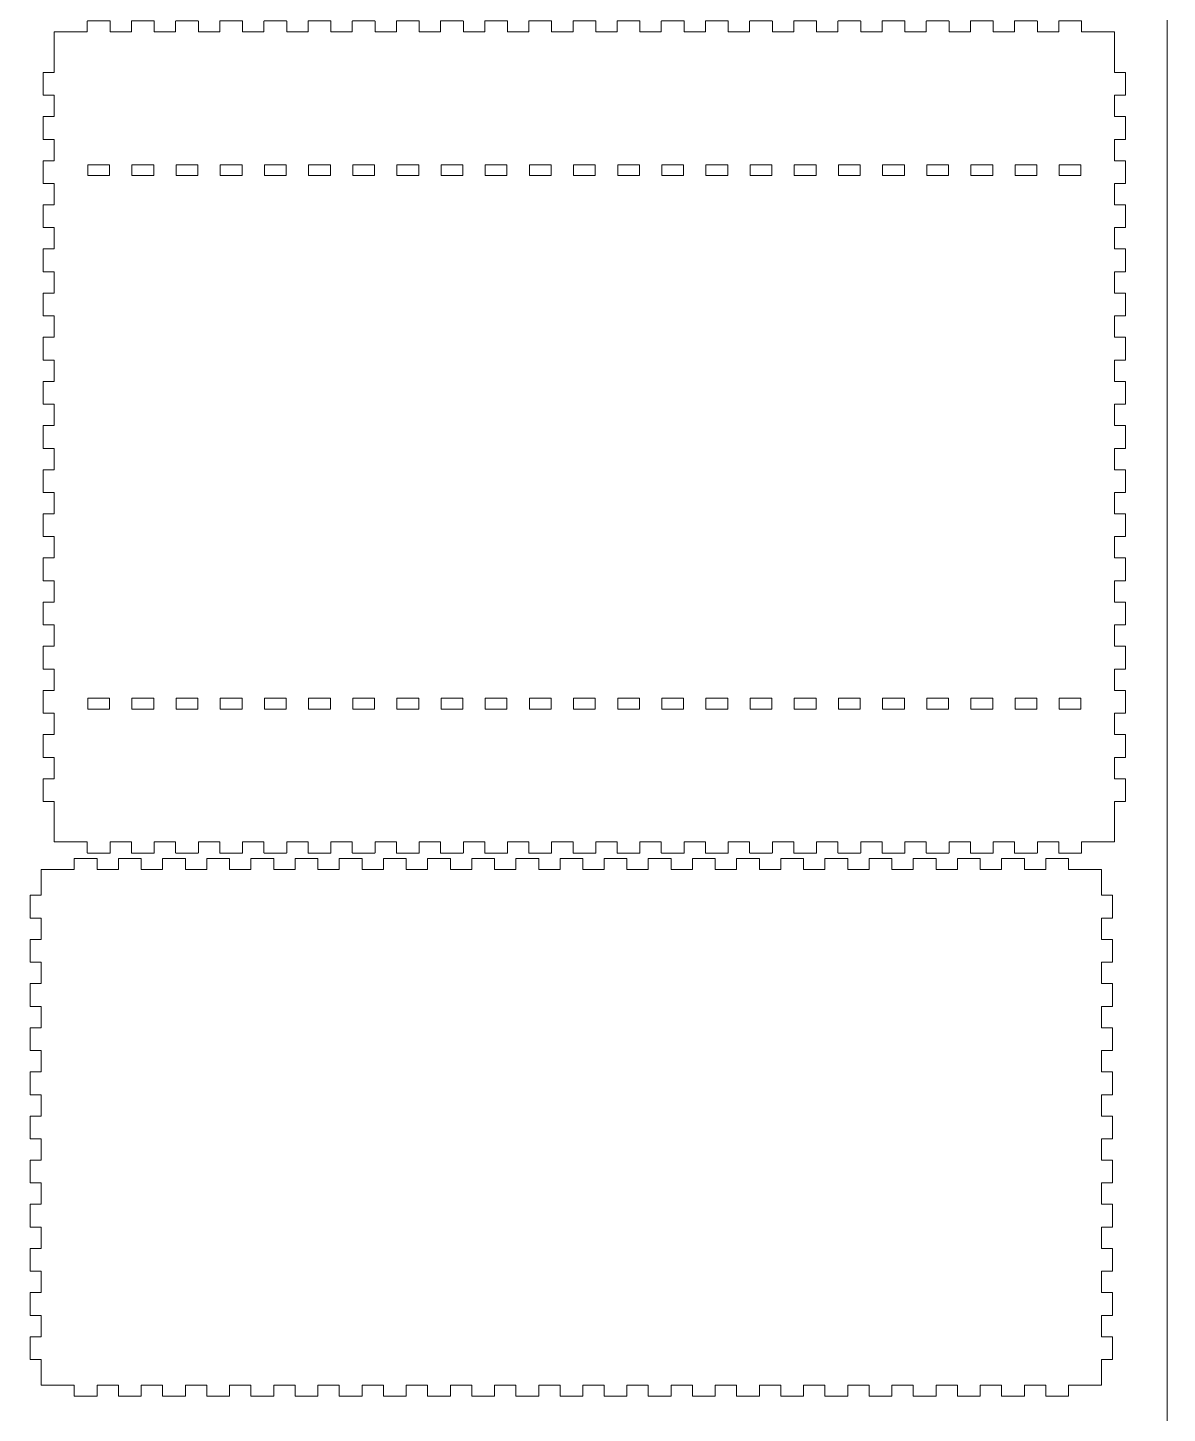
# Model space of a CAD drawing. Header units: millimetres. Extents: x -311 to 454, y -467 to 466.
# Drawn here: x 144.4 to 454.1, y -231.7 to 145 of the extents above; entities that cross this region are included whole.
import ezdxf

# ---------------------------------------------------------------- set-up
doc = ezdxf.new("R2010")
doc.units = ezdxf.units.MM
doc.header["$MEASUREMENT"] = 0
doc.layers.add('Layer 1', color=7, linetype='Continuous')

# ---------------------------------------------------------------- blocks, each defined once
blk = doc.blocks.new('block 2')
at = {"layer": 'Layer 1', "lineweight": 0}
blk.add_lwpolyline([(148.13, -224.09), (157.03, -224.09), (157.03, -226.99), (157.03, -227), (157.06, -227.06), (157.12, -227.09), (157.13, -227.09), (163.13, -227.09), (163.15, -227.09), (163.2, -227.06), (163.23, -227), (163.23, -226.99), (163.23, -224.09), (169.03, -224.09), (169.03, -226.99), (169.03, -227), (169.06, -227.06), (169.12, -227.09), (169.13, -227.09), (175.13, -227.09), (175.15, -227.09), (175.2, -227.06), (175.23, -227), (175.23, -226.99), (175.23, -224.09), (181.03, -224.09), (181.03, -226.99), (181.03, -227), (181.06, -227.06), (181.12, -227.09), (181.13, -227.09), (187.13, -227.09), (187.15, -227.09), (187.2, -227.06), (187.23, -227), (187.23, -226.99), (187.23, -224.09), (193.03, -224.09), (193.03, -226.99), (193.03, -227), (193.06, -227.06), (193.12, -227.09), (193.13, -227.09), (199.13, -227.09), (199.15, -227.09), (199.2, -227.06), (199.23, -227), (199.23, -226.99), (199.23, -224.09), (205.03, -224.09), (205.03, -226.99), (205.03, -227), (205.06, -227.06), (205.12, -227.09), (205.13, -227.09), (211.13, -227.09), (211.15, -227.09), (211.2, -227.06), (211.23, -227), (211.23, -226.99), (211.23, -224.09), (217.03, -224.09), (217.03, -226.99), (217.03, -227), (217.06, -227.06), (217.12, -227.09), (217.13, -227.09), (223.13, -227.09), (223.15, -227.09), (223.2, -227.06), (223.23, -227), (223.23, -226.99), (223.23, -224.09), (229.03, -224.09), (229.03, -226.99), (229.03, -227), (229.06, -227.06), (229.12, -227.09), (229.13, -227.09), (235.13, -227.09), (235.15, -227.09), (235.2, -227.06), (235.23, -227), (235.23, -226.99), (235.23, -224.09), (241.03, -224.09), (241.03, -226.99), (241.03, -227), (241.06, -227.06), (241.11, -227.09), (241.13, -227.09), (247.13, -227.09), (247.15, -227.09), (247.2, -227.06), (247.23, -227), (247.23, -226.99), (247.23, -224.09), (253.03, -224.09), (253.03, -226.99), (253.03, -227), (253.06, -227.06), (253.11, -227.09), (253.13, -227.09), (259.13, -227.09), (259.15, -227.09), (259.2, -227.06), (259.23, -227), (259.23, -226.99), (259.23, -224.09), (265.03, -224.09), (265.03, -226.99), (265.03, -227), (265.06, -227.06), (265.11, -227.09), (265.13, -227.09), (271.13, -227.09), (271.15, -227.09), (271.2, -227.06), (271.23, -227), (271.23, -226.99), (271.23, -224.09), (277.03, -224.09), (277.03, -226.99), (277.03, -227), (277.06, -227.06), (277.11, -227.09), (277.13, -227.09), (283.13, -227.09), (283.15, -227.09), (283.2, -227.06), (283.23, -227), (283.23, -226.99), (283.23, -224.09), (289.03, -224.09), (289.03, -226.99), (289.03, -227), (289.06, -227.06), (289.11, -227.09), (289.13, -227.09), (295.13, -227.09), (295.15, -227.09), (295.2, -227.06), (295.23, -227), (295.23, -226.99), (295.23, -224.09), (301.03, -224.09), (301.03, -226.99), (301.03, -227), (301.06, -227.06), (301.11, -227.09), (301.13, -227.09), (307.13, -227.09), (307.15, -227.09), (307.2, -227.06), (307.23, -227), (307.23, -226.99), (307.23, -224.09), (313.03, -224.09), (313.03, -226.99), (313.03, -227), (313.06, -227.06), (313.11, -227.09), (313.13, -227.09), (319.13, -227.09), (319.15, -227.09), (319.2, -227.06), (319.23, -227), (319.23, -226.99), (319.23, -224.09), (325.03, -224.09), (325.03, -226.99), (325.03, -227), (325.06, -227.06), (325.11, -227.09), (325.13, -227.09), (331.13, -227.09), (331.15, -227.09), (331.2, -227.06), (331.23, -227), (331.23, -226.99), (331.23, -224.09), (337.03, -224.09), (337.03, -226.99), (337.03, -227), (337.06, -227.06), (337.11, -227.09), (337.13, -227.09), (343.13, -227.09), (343.15, -227.09), (343.2, -227.06), (343.23, -227), (343.23, -226.99), (343.23, -224.09), (349.03, -224.09), (349.03, -226.99), (349.03, -227), (349.06, -227.06), (349.11, -227.09), (349.13, -227.09), (355.13, -227.09), (355.15, -227.09), (355.2, -227.06), (355.23, -227), (355.23, -226.99), (355.23, -224.09), (361.03, -224.09), (361.03, -226.99), (361.03, -227), (361.06, -227.06), (361.11, -227.09), (361.13, -227.09), (367.13, -227.09), (367.15, -227.09), (367.2, -227.06), (367.23, -227), (367.23, -226.99), (367.23, -224.09), (373.03, -224.09), (373.03, -226.99), (373.03, -227), (373.06, -227.06), (373.11, -227.09), (373.13, -227.09), (379.13, -227.09), (379.15, -227.09), (379.2, -227.06), (379.23, -227), (379.23, -226.99), (379.23, -224.09), (385.03, -224.09), (385.03, -226.99), (385.03, -227), (385.06, -227.06), (385.11, -227.09), (385.13, -227.09), (391.13, -227.09), (391.15, -227.09), (391.2, -227.06), (391.23, -227), (391.23, -226.99), (391.23, -224.09), (397.03, -224.09), (397.03, -226.99), (397.03, -227), (397.06, -227.06), (397.11, -227.09), (397.13, -227.09), (403.13, -227.09), (403.15, -227.09), (403.2, -227.06), (403.23, -227), (403.23, -226.99), (403.23, -224.09), (409.03, -224.09), (409.03, -226.99), (409.03, -227), (409.06, -227.06), (409.11, -227.09), (409.13, -227.09), (415.13, -227.09), (415.15, -227.09), (415.2, -227.06), (415.23, -227), (415.23, -226.99), (415.23, -224.09), (421.03, -224.09), (421.03, -226.99), (421.03, -227), (421.06, -227.06), (421.11, -227.09), (421.13, -227.09), (427.13, -227.09), (427.15, -227.09), (427.2, -227.06), (427.23, -227), (427.23, -226.99), (427.23, -224.09), (436.13, -224.09), (436.15, -224.09), (436.2, -224.06), (436.23, -224), (436.23, -223.99), (436.23, -217.09), (439.13, -217.09), (439.15, -217.09), (439.2, -217.06), (439.23, -217.01), (439.23, -216.99), (439.23, -210.99), (439.23, -210.97), (439.2, -210.92), (439.15, -210.89), (439.13, -210.89), (436.23, -210.89), (436.23, -205.09), (439.13, -205.09), (439.15, -205.09), (439.2, -205.06), (439.23, -205.01), (439.23, -204.99), (439.23, -198.99), (439.23, -198.97), (439.2, -198.92), (439.15, -198.89), (439.13, -198.89), (436.23, -198.89), (436.23, -193.09), (439.13, -193.09), (439.15, -193.09), (439.2, -193.06), (439.23, -193.01), (439.23, -192.99), (439.23, -186.99), (439.23, -186.97), (439.2, -186.92), (439.15, -186.89), (439.13, -186.89), (436.23, -186.89), (436.23, -181.09), (439.13, -181.09), (439.15, -181.09), (439.2, -181.06), (439.23, -181.01), (439.23, -180.99), (439.23, -174.99), (439.23, -174.97), (439.2, -174.92), (439.15, -174.89), (439.13, -174.89), (436.23, -174.89), (436.23, -169.09), (439.13, -169.09), (439.15, -169.09), (439.2, -169.06), (439.23, -169.01), (439.23, -168.99), (439.23, -162.99), (439.23, -162.97), (439.2, -162.92), (439.15, -162.89), (439.13, -162.89), (436.23, -162.89), (436.23, -157.09), (439.13, -157.09), (439.15, -157.09), (439.2, -157.06), (439.23, -157.01), (439.23, -156.99), (439.23, -150.99), (439.23, -150.97), (439.2, -150.92), (439.15, -150.89), (439.13, -150.89), (436.23, -150.89), (436.23, -145.09), (439.13, -145.09), (439.15, -145.09), (439.2, -145.06), (439.23, -145.01), (439.23, -144.99), (439.23, -138.99), (439.23, -138.97), (439.2, -138.92), (439.15, -138.89), (439.13, -138.89), (436.23, -138.89), (436.23, -133.09), (439.13, -133.09), (439.15, -133.09), (439.2, -133.06), (439.23, -133), (439.23, -132.99), (439.23, -126.99), (439.23, -126.97), (439.2, -126.92), (439.15, -126.89), (439.13, -126.89), (436.23, -126.89), (436.23, -121.09), (439.13, -121.09), (439.15, -121.09), (439.2, -121.06), (439.23, -121), (439.23, -120.99), (439.23, -114.99), (439.23, -114.97), (439.2, -114.92), (439.15, -114.89), (439.13, -114.89), (436.23, -114.89), (436.23, -109.09), (439.13, -109.09), (439.15, -109.09), (439.2, -109.06), (439.23, -109.01), (439.23, -108.99), (439.23, -102.99), (439.23, -102.97), (439.2, -102.92), (439.15, -102.89), (439.13, -102.89), (436.23, -102.89), (436.23, -97.09), (439.13, -97.09), (439.15, -97.09), (439.2, -97.06), (439.23, -97), (439.23, -96.99), (439.23, -90.99), (439.23, -90.97), (439.2, -90.92), (439.15, -90.89), (439.13, -90.89), (436.23, -90.89), (436.23, -83.99), (436.23, -83.97), (436.2, -83.92), (436.15, -83.89), (436.13, -83.89), (427.23, -83.89), (427.23, -80.99), (427.23, -80.97), (427.2, -80.92), (427.15, -80.89), (427.13, -80.89), (421.13, -80.89), (421.11, -80.89), (421.06, -80.92), (421.03, -80.97), (421.03, -80.99), (421.03, -83.89), (415.23, -83.89), (415.23, -80.99), (415.23, -80.97), (415.2, -80.92), (415.15, -80.89), (415.13, -80.89), (409.13, -80.89), (409.11, -80.89), (409.06, -80.92), (409.03, -80.97), (409.03, -80.99), (409.03, -83.89), (403.23, -83.89), (403.23, -80.99), (403.23, -80.97), (403.2, -80.92), (403.15, -80.89), (403.13, -80.89), (397.13, -80.89), (397.11, -80.89), (397.06, -80.92), (397.03, -80.97), (397.03, -80.99), (397.03, -83.89), (391.23, -83.89), (391.23, -80.99), (391.23, -80.97), (391.2, -80.92), (391.15, -80.89), (391.13, -80.89), (385.13, -80.89), (385.11, -80.89), (385.06, -80.92), (385.03, -80.97), (385.03, -80.99), (385.03, -83.89), (379.23, -83.89), (379.23, -80.99), (379.23, -80.97), (379.2, -80.92), (379.15, -80.89), (379.13, -80.89), (373.13, -80.89), (373.11, -80.89), (373.06, -80.92), (373.03, -80.97), (373.03, -80.99), (373.03, -83.89), (367.23, -83.89), (367.23, -80.99), (367.23, -80.97), (367.2, -80.92), (367.15, -80.89), (367.13, -80.89), (361.13, -80.89), (361.11, -80.89), (361.06, -80.92), (361.03, -80.97), (361.03, -80.99), (361.03, -83.89), (355.23, -83.89), (355.23, -80.99), (355.23, -80.97), (355.2, -80.92), (355.15, -80.89), (355.13, -80.89), (349.13, -80.89), (349.11, -80.89), (349.06, -80.92), (349.03, -80.97), (349.03, -80.99), (349.03, -83.89), (343.23, -83.89), (343.23, -80.99), (343.23, -80.97), (343.2, -80.92), (343.15, -80.89), (343.13, -80.89), (337.13, -80.89), (337.11, -80.89), (337.06, -80.92), (337.03, -80.97), (337.03, -80.99), (337.03, -83.89), (331.23, -83.89), (331.23, -80.99), (331.23, -80.97), (331.2, -80.92), (331.15, -80.89), (331.13, -80.89), (325.13, -80.89), (325.11, -80.89), (325.06, -80.92), (325.03, -80.97), (325.03, -80.99), (325.03, -83.89), (319.23, -83.89), (319.23, -80.99), (319.23, -80.97), (319.2, -80.92), (319.15, -80.89), (319.13, -80.89), (313.13, -80.89), (313.11, -80.89), (313.06, -80.92), (313.03, -80.97), (313.03, -80.99), (313.03, -83.89), (307.23, -83.89), (307.23, -80.99), (307.23, -80.97), (307.2, -80.92), (307.15, -80.89), (307.13, -80.89), (301.13, -80.89), (301.11, -80.89), (301.06, -80.92), (301.03, -80.97), (301.03, -80.99), (301.03, -83.89), (295.23, -83.89), (295.23, -80.99), (295.23, -80.97), (295.2, -80.92), (295.15, -80.89), (295.13, -80.89), (289.13, -80.89), (289.11, -80.89), (289.06, -80.92), (289.03, -80.97), (289.03, -80.99), (289.03, -83.89), (283.23, -83.89), (283.23, -80.99), (283.23, -80.97), (283.2, -80.92), (283.15, -80.89), (283.13, -80.89), (277.13, -80.89), (277.11, -80.89), (277.06, -80.92), (277.03, -80.97), (277.03, -80.99), (277.03, -83.89), (271.23, -83.89), (271.23, -80.99), (271.23, -80.97), (271.2, -80.92), (271.15, -80.89), (271.13, -80.89), (265.13, -80.89), (265.11, -80.89), (265.06, -80.92), (265.03, -80.97), (265.03, -80.99), (265.03, -83.89), (259.23, -83.89), (259.23, -80.99), (259.23, -80.97), (259.2, -80.92), (259.15, -80.89), (259.13, -80.89), (253.13, -80.89), (253.11, -80.89), (253.06, -80.92), (253.03, -80.97), (253.03, -80.99), (253.03, -83.89), (247.23, -83.89), (247.23, -80.99), (247.23, -80.97), (247.2, -80.92), (247.15, -80.89), (247.13, -80.89), (241.13, -80.89), (241.11, -80.89), (241.06, -80.92), (241.03, -80.97), (241.03, -80.99), (241.03, -83.89), (235.23, -83.89), (235.23, -80.99), (235.23, -80.97), (235.2, -80.92), (235.15, -80.89), (235.13, -80.89), (229.13, -80.89), (229.12, -80.89), (229.06, -80.92), (229.03, -80.97), (229.03, -80.99), (229.03, -83.89), (223.23, -83.89), (223.23, -80.99), (223.23, -80.97), (223.2, -80.92), (223.15, -80.89), (223.13, -80.89), (217.13, -80.89), (217.12, -80.89), (217.06, -80.92), (217.03, -80.97), (217.03, -80.99), (217.03, -83.89), (211.23, -83.89), (211.23, -80.99), (211.23, -80.97), (211.2, -80.92), (211.15, -80.89), (211.13, -80.89), (205.13, -80.89), (205.12, -80.89), (205.06, -80.92), (205.03, -80.97), (205.03, -80.99), (205.03, -83.89), (199.23, -83.89), (199.23, -80.99), (199.23, -80.97), (199.2, -80.92), (199.15, -80.89), (199.13, -80.89), (193.13, -80.89), (193.12, -80.89), (193.06, -80.92), (193.03, -80.97), (193.03, -80.99), (193.03, -83.89), (187.23, -83.89), (187.23, -80.99), (187.23, -80.97), (187.2, -80.92), (187.15, -80.89), (187.13, -80.89), (181.13, -80.89), (181.12, -80.89), (181.06, -80.92), (181.03, -80.97), (181.03, -80.99), (181.03, -83.89), (175.23, -83.89), (175.23, -80.99), (175.23, -80.97), (175.2, -80.92), (175.15, -80.89), (175.13, -80.89), (169.13, -80.89), (169.12, -80.89), (169.06, -80.92), (169.03, -80.97), (169.03, -80.99), (169.03, -83.89), (163.23, -83.89), (163.23, -80.99), (163.23, -80.97), (163.2, -80.92), (163.15, -80.89), (163.13, -80.89), (157.13, -80.89), (157.12, -80.89), (157.06, -80.92), (157.03, -80.97), (157.03, -80.99), (157.03, -83.89), (148.13, -83.89), (148.12, -83.89), (148.06, -83.92), (148.03, -83.97), (148.03, -83.99), (148.03, -90.89), (145.13, -90.89), (145.11, -90.89), (145.06, -90.92), (145.03, -90.97), (145.03, -90.99), (145.03, -96.99), (145.03, -97), (145.06, -97.06), (145.11, -97.09), (145.13, -97.09), (148.03, -97.09), (148.03, -102.89), (145.13, -102.89), (145.11, -102.89), (145.06, -102.92), (145.03, -102.97), (145.03, -102.99), (145.03, -108.99), (145.03, -109.01), (145.06, -109.06), (145.11, -109.09), (145.13, -109.09), (148.03, -109.09), (148.03, -114.89), (145.13, -114.89), (145.11, -114.89), (145.06, -114.92), (145.03, -114.97), (145.03, -114.99), (145.03, -120.99), (145.03, -121), (145.06, -121.06), (145.11, -121.09), (145.13, -121.09), (148.03, -121.09), (148.03, -126.89), (145.13, -126.89), (145.11, -126.89), (145.06, -126.92), (145.03, -126.97), (145.03, -126.99), (145.03, -132.99), (145.03, -133), (145.06, -133.06), (145.11, -133.09), (145.13, -133.09), (148.03, -133.09), (148.03, -138.89), (145.13, -138.89), (145.11, -138.89), (145.06, -138.92), (145.03, -138.97), (145.03, -138.99), (145.03, -144.99), (145.03, -145.01), (145.06, -145.06), (145.11, -145.09), (145.13, -145.09), (148.03, -145.09), (148.03, -150.89), (145.13, -150.89), (145.11, -150.89), (145.06, -150.92), (145.03, -150.97), (145.03, -150.99), (145.03, -156.99), (145.03, -157.01), (145.06, -157.06), (145.11, -157.09), (145.13, -157.09), (148.03, -157.09), (148.03, -162.89), (145.13, -162.89), (145.11, -162.89), (145.06, -162.92), (145.03, -162.97), (145.03, -162.99), (145.03, -168.99), (145.03, -169.01), (145.06, -169.06), (145.11, -169.09), (145.13, -169.09), (148.03, -169.09), (148.03, -174.89), (145.13, -174.89), (145.11, -174.89), (145.06, -174.92), (145.03, -174.97), (145.03, -174.99), (145.03, -180.99), (145.03, -181.01), (145.06, -181.06), (145.11, -181.09), (145.13, -181.09), (148.03, -181.09), (148.03, -186.89), (145.13, -186.89), (145.11, -186.89), (145.06, -186.92), (145.03, -186.97), (145.03, -186.99), (145.03, -192.99), (145.03, -193.01), (145.06, -193.06), (145.11, -193.09), (145.13, -193.09), (148.03, -193.09), (148.03, -198.89), (145.13, -198.89), (145.11, -198.89), (145.06, -198.92), (145.03, -198.97), (145.03, -198.99), (145.03, -204.99), (145.03, -205.01), (145.06, -205.06), (145.11, -205.09), (145.13, -205.09), (148.03, -205.09), (148.03, -210.89), (145.13, -210.89), (145.11, -210.89), (145.06, -210.92), (145.03, -210.97), (145.03, -210.99), (145.03, -216.99), (145.03, -217.01), (145.06, -217.06), (145.11, -217.09), (145.13, -217.09), (148.03, -217.09), (148.03, -223.99), (148.03, -224), (148.06, -224.06), (148.12, -224.09), (148.13, -224.09)], dxfattribs=at)
blk = doc.blocks.new('block 3')
at = {"layer": 'Layer 1', "lineweight": 0}
blk.add_lwpolyline([(163.66, -40.25), (160.7, -40.25), (160.7, -37.33), (166.62, -37.33), (166.62, -40.25), (163.66, -40.25)], dxfattribs=at)
blk = doc.blocks.new('block 4')
at = {"layer": 'Layer 1', "lineweight": 0}
blk.add_lwpolyline([(175.66, -40.25), (172.7, -40.25), (172.7, -37.33), (178.62, -37.33), (178.62, -40.25), (175.66, -40.25)], dxfattribs=at)
blk = doc.blocks.new('block 5')
at = {"layer": 'Layer 1', "lineweight": 0}
blk.add_lwpolyline([(187.66, -40.25), (184.7, -40.25), (184.7, -37.33), (190.62, -37.33), (190.62, -40.25), (187.66, -40.25)], dxfattribs=at)
blk = doc.blocks.new('block 6')
at = {"layer": 'Layer 1', "lineweight": 0}
blk.add_lwpolyline([(199.66, -40.25), (196.7, -40.25), (196.7, -37.33), (202.62, -37.33), (202.62, -40.25), (199.66, -40.25)], dxfattribs=at)
blk = doc.blocks.new('block 7')
at = {"layer": 'Layer 1', "lineweight": 0}
blk.add_lwpolyline([(211.66, -40.25), (208.7, -40.25), (208.7, -37.33), (214.62, -37.33), (214.62, -40.25), (211.66, -40.25)], dxfattribs=at)
blk = doc.blocks.new('block 8')
at = {"layer": 'Layer 1', "lineweight": 0}
blk.add_lwpolyline([(223.66, -40.25), (220.7, -40.25), (220.7, -37.33), (226.62, -37.33), (226.62, -40.25), (223.66, -40.25)], dxfattribs=at)
blk = doc.blocks.new('block 9')
at = {"layer": 'Layer 1', "lineweight": 0}
blk.add_lwpolyline([(235.66, -40.25), (232.7, -40.25), (232.7, -37.33), (238.62, -37.33), (238.62, -40.25), (235.66, -40.25)], dxfattribs=at)
blk = doc.blocks.new('block 10')
at = {"layer": 'Layer 1', "lineweight": 0}
blk.add_lwpolyline([(247.66, -40.25), (244.7, -40.25), (244.7, -37.33), (250.62, -37.33), (250.62, -40.25), (247.66, -40.25)], dxfattribs=at)
blk = doc.blocks.new('block 11')
at = {"layer": 'Layer 1', "lineweight": 0}
blk.add_lwpolyline([(259.66, -40.25), (256.7, -40.25), (256.7, -37.33), (262.62, -37.33), (262.62, -40.25), (259.66, -40.25)], dxfattribs=at)
blk = doc.blocks.new('block 12')
at = {"layer": 'Layer 1', "lineweight": 0}
blk.add_lwpolyline([(271.66, -40.25), (268.7, -40.25), (268.7, -37.33), (274.62, -37.33), (274.62, -40.25), (271.66, -40.25)], dxfattribs=at)
blk = doc.blocks.new('block 13')
at = {"layer": 'Layer 1', "lineweight": 0}
blk.add_lwpolyline([(283.66, -40.25), (280.7, -40.25), (280.7, -37.33), (286.62, -37.33), (286.62, -40.25), (283.66, -40.25)], dxfattribs=at)
blk = doc.blocks.new('block 14')
at = {"layer": 'Layer 1', "lineweight": 0}
blk.add_lwpolyline([(295.66, -40.25), (292.7, -40.25), (292.7, -37.33), (298.62, -37.33), (298.62, -40.25), (295.66, -40.25)], dxfattribs=at)
blk = doc.blocks.new('block 15')
at = {"layer": 'Layer 1', "lineweight": 0}
blk.add_lwpolyline([(307.66, -40.25), (304.7, -40.25), (304.7, -37.33), (310.62, -37.33), (310.62, -40.25), (307.66, -40.25)], dxfattribs=at)
blk = doc.blocks.new('block 16')
at = {"layer": 'Layer 1', "lineweight": 0}
blk.add_lwpolyline([(319.66, -40.25), (316.7, -40.25), (316.7, -37.33), (322.62, -37.33), (322.62, -40.25), (319.66, -40.25)], dxfattribs=at)
blk = doc.blocks.new('block 17')
at = {"layer": 'Layer 1', "lineweight": 0}
blk.add_lwpolyline([(331.66, -40.25), (328.7, -40.25), (328.7, -37.33), (334.62, -37.33), (334.62, -40.25), (331.66, -40.25)], dxfattribs=at)
blk = doc.blocks.new('block 18')
at = {"layer": 'Layer 1', "lineweight": 0}
blk.add_lwpolyline([(343.66, -40.25), (340.7, -40.25), (340.7, -37.33), (346.62, -37.33), (346.62, -40.25), (343.66, -40.25)], dxfattribs=at)
blk = doc.blocks.new('block 19')
at = {"layer": 'Layer 1', "lineweight": 0}
blk.add_lwpolyline([(355.66, -40.25), (352.7, -40.25), (352.7, -37.33), (358.62, -37.33), (358.62, -40.25), (355.66, -40.25)], dxfattribs=at)
blk = doc.blocks.new('block 20')
at = {"layer": 'Layer 1', "lineweight": 0}
blk.add_lwpolyline([(367.66, -40.25), (364.7, -40.25), (364.7, -37.33), (370.62, -37.33), (370.62, -40.25), (367.66, -40.25)], dxfattribs=at)
blk = doc.blocks.new('block 21')
at = {"layer": 'Layer 1', "lineweight": 0}
blk.add_lwpolyline([(379.66, -40.25), (376.7, -40.25), (376.7, -37.33), (382.62, -37.33), (382.62, -40.25), (379.66, -40.25)], dxfattribs=at)
blk = doc.blocks.new('block 22')
at = {"layer": 'Layer 1', "lineweight": 0}
blk.add_lwpolyline([(391.66, -40.25), (388.7, -40.25), (388.7, -37.33), (394.62, -37.33), (394.62, -40.25), (391.66, -40.25)], dxfattribs=at)
blk = doc.blocks.new('block 23')
at = {"layer": 'Layer 1', "lineweight": 0}
blk.add_lwpolyline([(403.66, -40.25), (400.7, -40.25), (400.7, -37.33), (406.62, -37.33), (406.62, -40.25), (403.66, -40.25)], dxfattribs=at)
blk = doc.blocks.new('block 24')
at = {"layer": 'Layer 1', "lineweight": 0}
blk.add_lwpolyline([(415.66, -40.25), (412.7, -40.25), (412.7, -37.33), (418.62, -37.33), (418.62, -40.25), (415.66, -40.25)], dxfattribs=at)
blk = doc.blocks.new('block 25')
at = {"layer": 'Layer 1', "lineweight": 0}
blk.add_lwpolyline([(427.66, -40.25), (424.7, -40.25), (424.7, -37.33), (430.62, -37.33), (430.62, -40.25), (427.66, -40.25)], dxfattribs=at)
blk = doc.blocks.new('block 26')
at = {"layer": 'Layer 1', "lineweight": 0}
blk.add_lwpolyline([(163.66, 104.75), (160.7, 104.75), (160.7, 107.67), (166.62, 107.67), (166.62, 104.75), (163.66, 104.75)], dxfattribs=at)
blk = doc.blocks.new('block 27')
at = {"layer": 'Layer 1', "lineweight": 0}
blk.add_lwpolyline([(175.66, 104.75), (172.7, 104.75), (172.7, 107.67), (178.62, 107.67), (178.62, 104.75), (175.66, 104.75)], dxfattribs=at)
blk = doc.blocks.new('block 28')
at = {"layer": 'Layer 1', "lineweight": 0}
blk.add_lwpolyline([(187.66, 104.75), (184.7, 104.75), (184.7, 107.67), (190.62, 107.67), (190.62, 104.75), (187.66, 104.75)], dxfattribs=at)
blk = doc.blocks.new('block 29')
at = {"layer": 'Layer 1', "lineweight": 0}
blk.add_lwpolyline([(199.66, 104.75), (196.7, 104.75), (196.7, 107.67), (202.62, 107.67), (202.62, 104.75), (199.66, 104.75)], dxfattribs=at)
blk = doc.blocks.new('block 30')
at = {"layer": 'Layer 1', "lineweight": 0}
blk.add_lwpolyline([(211.66, 104.75), (208.7, 104.75), (208.7, 107.67), (214.62, 107.67), (214.62, 104.75), (211.66, 104.75)], dxfattribs=at)
blk = doc.blocks.new('block 31')
at = {"layer": 'Layer 1', "lineweight": 0}
blk.add_lwpolyline([(223.66, 104.75), (220.7, 104.75), (220.7, 107.67), (226.62, 107.67), (226.62, 104.75), (223.66, 104.75)], dxfattribs=at)
blk = doc.blocks.new('block 32')
at = {"layer": 'Layer 1', "lineweight": 0}
blk.add_lwpolyline([(235.66, 104.75), (232.7, 104.75), (232.7, 107.67), (238.62, 107.67), (238.62, 104.75), (235.66, 104.75)], dxfattribs=at)
blk = doc.blocks.new('block 33')
at = {"layer": 'Layer 1', "lineweight": 0}
blk.add_lwpolyline([(247.66, 104.75), (244.7, 104.75), (244.7, 107.67), (250.62, 107.67), (250.62, 104.75), (247.66, 104.75)], dxfattribs=at)
blk = doc.blocks.new('block 34')
at = {"layer": 'Layer 1', "lineweight": 0}
blk.add_lwpolyline([(259.66, 104.75), (256.7, 104.75), (256.7, 107.67), (262.62, 107.67), (262.62, 104.75), (259.66, 104.75)], dxfattribs=at)
blk = doc.blocks.new('block 35')
at = {"layer": 'Layer 1', "lineweight": 0}
blk.add_lwpolyline([(271.66, 104.75), (268.7, 104.75), (268.7, 107.67), (274.62, 107.67), (274.62, 104.75), (271.66, 104.75)], dxfattribs=at)
blk = doc.blocks.new('block 36')
at = {"layer": 'Layer 1', "lineweight": 0}
blk.add_lwpolyline([(283.66, 104.75), (280.7, 104.75), (280.7, 107.67), (286.62, 107.67), (286.62, 104.75), (283.66, 104.75)], dxfattribs=at)
blk = doc.blocks.new('block 37')
at = {"layer": 'Layer 1', "lineweight": 0}
blk.add_lwpolyline([(295.66, 104.75), (292.7, 104.75), (292.7, 107.67), (298.62, 107.67), (298.62, 104.75), (295.66, 104.75)], dxfattribs=at)
blk = doc.blocks.new('block 38')
at = {"layer": 'Layer 1', "lineweight": 0}
blk.add_lwpolyline([(307.66, 104.75), (304.7, 104.75), (304.7, 107.67), (310.62, 107.67), (310.62, 104.75), (307.66, 104.75)], dxfattribs=at)
blk = doc.blocks.new('block 39')
at = {"layer": 'Layer 1', "lineweight": 0}
blk.add_lwpolyline([(319.66, 104.75), (316.7, 104.75), (316.7, 107.67), (322.62, 107.67), (322.62, 104.75), (319.66, 104.75)], dxfattribs=at)
blk = doc.blocks.new('block 40')
at = {"layer": 'Layer 1', "lineweight": 0}
blk.add_lwpolyline([(331.66, 104.75), (328.7, 104.75), (328.7, 107.67), (334.62, 107.67), (334.62, 104.75), (331.66, 104.75)], dxfattribs=at)
blk = doc.blocks.new('block 41')
at = {"layer": 'Layer 1', "lineweight": 0}
blk.add_lwpolyline([(343.66, 104.75), (340.7, 104.75), (340.7, 107.67), (346.62, 107.67), (346.62, 104.75), (343.66, 104.75)], dxfattribs=at)
blk = doc.blocks.new('block 42')
at = {"layer": 'Layer 1', "lineweight": 0}
blk.add_lwpolyline([(355.66, 104.75), (352.7, 104.75), (352.7, 107.67), (358.62, 107.67), (358.62, 104.75), (355.66, 104.75)], dxfattribs=at)
blk = doc.blocks.new('block 43')
at = {"layer": 'Layer 1', "lineweight": 0}
blk.add_lwpolyline([(367.66, 104.75), (364.7, 104.75), (364.7, 107.67), (370.62, 107.67), (370.62, 104.75), (367.66, 104.75)], dxfattribs=at)
blk = doc.blocks.new('block 44')
at = {"layer": 'Layer 1', "lineweight": 0}
blk.add_lwpolyline([(379.66, 104.75), (376.7, 104.75), (376.7, 107.67), (382.62, 107.67), (382.62, 104.75), (379.66, 104.75)], dxfattribs=at)
blk = doc.blocks.new('block 45')
at = {"layer": 'Layer 1', "lineweight": 0}
blk.add_lwpolyline([(391.66, 104.75), (388.7, 104.75), (388.7, 107.67), (394.62, 107.67), (394.62, 104.75), (391.66, 104.75)], dxfattribs=at)
blk = doc.blocks.new('block 46')
at = {"layer": 'Layer 1', "lineweight": 0}
blk.add_lwpolyline([(403.66, 104.75), (400.7, 104.75), (400.7, 107.67), (406.62, 107.67), (406.62, 104.75), (403.66, 104.75)], dxfattribs=at)
blk = doc.blocks.new('block 47')
at = {"layer": 'Layer 1', "lineweight": 0}
blk.add_lwpolyline([(415.66, 104.75), (412.7, 104.75), (412.7, 107.67), (418.62, 107.67), (418.62, 104.75), (415.66, 104.75)], dxfattribs=at)
blk = doc.blocks.new('block 48')
at = {"layer": 'Layer 1', "lineweight": 0}
blk.add_lwpolyline([(427.66, 104.75), (424.7, 104.75), (424.7, 107.67), (430.62, 107.67), (430.62, 104.75), (427.66, 104.75)], dxfattribs=at)
blk = doc.blocks.new('block 49')
at = {"layer": 'Layer 1', "lineweight": 0}
blk.add_lwpolyline([(151.66, -76.39), (160.56, -76.39), (160.56, -79.29), (160.56, -79.3), (160.59, -79.36), (160.64, -79.39), (160.66, -79.39), (166.66, -79.39), (166.68, -79.39), (166.73, -79.36), (166.76, -79.3), (166.76, -79.29), (166.76, -76.39), (172.56, -76.39), (172.56, -79.29), (172.56, -79.3), (172.59, -79.36), (172.64, -79.39), (172.66, -79.39), (178.66, -79.39), (178.68, -79.39), (178.73, -79.36), (178.76, -79.3), (178.76, -79.29), (178.76, -76.39), (184.56, -76.39), (184.56, -79.29), (184.56, -79.3), (184.59, -79.36), (184.64, -79.39), (184.66, -79.39), (190.66, -79.39), (190.68, -79.39), (190.73, -79.36), (190.76, -79.3), (190.76, -79.29), (190.76, -76.39), (196.56, -76.39), (196.56, -79.29), (196.56, -79.3), (196.59, -79.36), (196.64, -79.39), (196.66, -79.39), (202.66, -79.39), (202.68, -79.39), (202.73, -79.36), (202.76, -79.3), (202.76, -79.29), (202.76, -76.39), (208.56, -76.39), (208.56, -79.29), (208.56, -79.3), (208.59, -79.36), (208.64, -79.39), (208.66, -79.39), (214.66, -79.39), (214.68, -79.39), (214.73, -79.36), (214.76, -79.3), (214.76, -79.29), (214.76, -76.39), (220.56, -76.39), (220.56, -79.29), (220.56, -79.3), (220.59, -79.36), (220.64, -79.39), (220.66, -79.39), (226.66, -79.39), (226.68, -79.39), (226.73, -79.36), (226.76, -79.3), (226.76, -79.29), (226.76, -76.39), (232.56, -76.39), (232.56, -79.29), (232.56, -79.3), (232.59, -79.36), (232.64, -79.39), (232.66, -79.39), (238.66, -79.39), (238.68, -79.39), (238.73, -79.36), (238.76, -79.3), (238.76, -79.29), (238.76, -76.39), (244.56, -76.39), (244.56, -79.29), (244.56, -79.3), (244.59, -79.36), (244.64, -79.39), (244.66, -79.39), (250.66, -79.39), (250.68, -79.39), (250.73, -79.36), (250.76, -79.3), (250.76, -79.29), (250.76, -76.39), (256.56, -76.39), (256.56, -79.29), (256.56, -79.3), (256.59, -79.36), (256.64, -79.39), (256.66, -79.39), (262.66, -79.39), (262.68, -79.39), (262.73, -79.36), (262.76, -79.3), (262.76, -79.29), (262.76, -76.39), (268.56, -76.39), (268.56, -79.29), (268.56, -79.3), (268.59, -79.36), (268.64, -79.39), (268.66, -79.39), (274.66, -79.39), (274.68, -79.39), (274.73, -79.36), (274.76, -79.3), (274.76, -79.29), (274.76, -76.39), (280.56, -76.39), (280.56, -79.29), (280.56, -79.3), (280.59, -79.36), (280.64, -79.39), (280.66, -79.39), (286.66, -79.39), (286.68, -79.39), (286.73, -79.36), (286.76, -79.3), (286.76, -79.29), (286.76, -76.39), (292.56, -76.39), (292.56, -79.29), (292.56, -79.3), (292.59, -79.36), (292.64, -79.39), (292.66, -79.39), (298.66, -79.39), (298.68, -79.39), (298.73, -79.36), (298.76, -79.3), (298.76, -79.29), (298.76, -76.39), (304.56, -76.39), (304.56, -79.29), (304.56, -79.3), (304.59, -79.36), (304.64, -79.39), (304.66, -79.39), (310.66, -79.39), (310.68, -79.39), (310.73, -79.36), (310.76, -79.3), (310.76, -79.29), (310.76, -76.39), (316.56, -76.39), (316.56, -79.29), (316.56, -79.3), (316.59, -79.36), (316.64, -79.39), (316.66, -79.39), (322.66, -79.39), (322.68, -79.39), (322.73, -79.36), (322.76, -79.3), (322.76, -79.29), (322.76, -76.39), (328.56, -76.39), (328.56, -79.29), (328.56, -79.3), (328.59, -79.36), (328.64, -79.39), (328.66, -79.39), (334.66, -79.39), (334.68, -79.39), (334.73, -79.36), (334.76, -79.3), (334.76, -79.29), (334.76, -76.39), (340.56, -76.39), (340.56, -79.29), (340.56, -79.3), (340.59, -79.36), (340.64, -79.39), (340.66, -79.39), (346.66, -79.39), (346.68, -79.39), (346.73, -79.36), (346.76, -79.3), (346.76, -79.29), (346.76, -76.39), (352.56, -76.39), (352.56, -79.29), (352.56, -79.3), (352.59, -79.36), (352.64, -79.39), (352.66, -79.39), (358.66, -79.39), (358.68, -79.39), (358.73, -79.36), (358.76, -79.3), (358.76, -79.29), (358.76, -76.39), (364.56, -76.39), (364.56, -79.29), (364.56, -79.3), (364.59, -79.36), (364.64, -79.39), (364.66, -79.39), (370.66, -79.39), (370.68, -79.39), (370.73, -79.36), (370.76, -79.3), (370.76, -79.29), (370.76, -76.39), (376.56, -76.39), (376.56, -79.29), (376.56, -79.3), (376.59, -79.36), (376.64, -79.39), (376.66, -79.39), (382.66, -79.39), (382.68, -79.39), (382.73, -79.36), (382.76, -79.3), (382.76, -79.29), (382.76, -76.39), (388.56, -76.39), (388.56, -79.29), (388.56, -79.3), (388.59, -79.36), (388.64, -79.39), (388.66, -79.39), (394.66, -79.39), (394.68, -79.39), (394.73, -79.36), (394.76, -79.3), (394.76, -79.29), (394.76, -76.39), (400.56, -76.39), (400.56, -79.29), (400.56, -79.3), (400.59, -79.36), (400.64, -79.39), (400.66, -79.39), (406.66, -79.39), (406.68, -79.39), (406.73, -79.36), (406.76, -79.3), (406.76, -79.29), (406.76, -76.39), (412.56, -76.39), (412.56, -79.29), (412.56, -79.3), (412.59, -79.36), (412.64, -79.39), (412.66, -79.39), (418.66, -79.39), (418.68, -79.39), (418.73, -79.36), (418.76, -79.3), (418.76, -79.29), (418.76, -76.39), (424.56, -76.39), (424.56, -79.29), (424.56, -79.3), (424.59, -79.36), (424.64, -79.39), (424.66, -79.39), (430.66, -79.39), (430.68, -79.39), (430.73, -79.36), (430.76, -79.3), (430.76, -79.29), (430.76, -76.39), (439.66, -76.39), (439.68, -76.39), (439.73, -76.36), (439.76, -76.3), (439.76, -76.29), (439.76, -65.39), (442.66, -65.39), (442.68, -65.39), (442.73, -65.36), (442.76, -65.31), (442.76, -65.29), (442.76, -59.29), (442.76, -59.27), (442.73, -59.22), (442.68, -59.19), (442.66, -59.19), (439.76, -59.19), (439.76, -53.39), (442.66, -53.39), (442.68, -53.39), (442.73, -53.36), (442.76, -53.31), (442.76, -53.29), (442.76, -47.29), (442.76, -47.27), (442.73, -47.22), (442.68, -47.19), (442.66, -47.19), (439.76, -47.19), (439.76, -41.39), (442.66, -41.39), (442.68, -41.39), (442.73, -41.36), (442.76, -41.31), (442.76, -41.29), (442.76, -35.29), (442.76, -35.27), (442.73, -35.22), (442.68, -35.19), (442.66, -35.19), (439.76, -35.19), (439.76, -29.39), (442.66, -29.39), (442.68, -29.39), (442.73, -29.36), (442.76, -29.31), (442.76, -29.29), (442.76, -23.29), (442.76, -23.27), (442.73, -23.22), (442.68, -23.19), (442.66, -23.19), (439.76, -23.19), (439.76, -17.39), (442.66, -17.39), (442.68, -17.39), (442.73, -17.36), (442.76, -17.31), (442.76, -17.29), (442.76, -11.29), (442.76, -11.27), (442.73, -11.22), (442.68, -11.19), (442.66, -11.19), (439.76, -11.19), (439.76, -5.39), (442.66, -5.39), (442.68, -5.39), (442.73, -5.36), (442.76, -5.31), (442.76, -5.29), (442.76, 0.71), (442.76, 0.73), (442.73, 0.78), (442.68, 0.81), (442.66, 0.81), (439.76, 0.81), (439.76, 6.61), (442.66, 6.61), (442.68, 6.61), (442.73, 6.64), (442.76, 6.7), (442.76, 6.71), (442.76, 12.71), (442.76, 12.73), (442.73, 12.78), (442.68, 12.81), (442.66, 12.81), (439.76, 12.81), (439.76, 18.61), (442.66, 18.61), (442.68, 18.61), (442.73, 18.64), (442.76, 18.7), (442.76, 18.71), (442.76, 24.71), (442.76, 24.73), (442.73, 24.78), (442.68, 24.81), (442.66, 24.81), (439.76, 24.81), (439.76, 30.61), (442.66, 30.61), (442.68, 30.61), (442.73, 30.64), (442.76, 30.69), (442.76, 30.71), (442.76, 36.71), (442.76, 36.73), (442.73, 36.78), (442.68, 36.81), (442.66, 36.81), (439.76, 36.81), (439.76, 42.61), (442.66, 42.61), (442.68, 42.61), (442.73, 42.64), (442.76, 42.7), (442.76, 42.71), (442.76, 48.71), (442.76, 48.73), (442.73, 48.78), (442.68, 48.81), (442.66, 48.81), (439.76, 48.81), (439.76, 54.61), (442.66, 54.61), (442.68, 54.61), (442.73, 54.64), (442.76, 54.7), (442.76, 54.71), (442.76, 60.71), (442.76, 60.73), (442.73, 60.78), (442.68, 60.81), (442.66, 60.81), (439.76, 60.81), (439.76, 66.61), (442.66, 66.61), (442.68, 66.61), (442.73, 66.64), (442.76, 66.7), (442.76, 66.71), (442.76, 72.71), (442.76, 72.73), (442.73, 72.78), (442.68, 72.81), (442.66, 72.81), (439.76, 72.81), (439.76, 78.61), (442.66, 78.61), (442.68, 78.61), (442.73, 78.64), (442.76, 78.7), (442.76, 78.71), (442.76, 84.71), (442.76, 84.73), (442.73, 84.78), (442.68, 84.81), (442.66, 84.81), (439.76, 84.81), (439.76, 90.61), (442.66, 90.61), (442.68, 90.61), (442.73, 90.64), (442.76, 90.7), (442.76, 90.71), (442.76, 96.71), (442.76, 96.73), (442.73, 96.78), (442.68, 96.81), (442.66, 96.81), (439.76, 96.81), (439.76, 102.61), (442.66, 102.61), (442.68, 102.61), (442.73, 102.64), (442.76, 102.7), (442.76, 102.71), (442.76, 108.71), (442.76, 108.73), (442.73, 108.78), (442.68, 108.81), (442.66, 108.81), (439.76, 108.81), (439.76, 114.61), (442.66, 114.61), (442.68, 114.61), (442.73, 114.64), (442.76, 114.7), (442.76, 114.71), (442.76, 120.71), (442.76, 120.73), (442.73, 120.78), (442.68, 120.81), (442.66, 120.81), (439.76, 120.81), (439.76, 126.61), (442.66, 126.61), (442.68, 126.61), (442.73, 126.64), (442.76, 126.69), (442.76, 126.71), (442.76, 132.71), (442.76, 132.73), (442.73, 132.78), (442.68, 132.81), (442.66, 132.81), (439.76, 132.81), (439.76, 143.71), (439.76, 143.73), (439.73, 143.78), (439.68, 143.81), (439.66, 143.81), (430.76, 143.81), (430.76, 146.71), (430.76, 146.73), (430.73, 146.78), (430.68, 146.81), (430.66, 146.81), (424.66, 146.81), (424.64, 146.81), (424.59, 146.78), (424.56, 146.73), (424.56, 146.71), (424.56, 143.81), (418.76, 143.81), (418.76, 146.71), (418.76, 146.73), (418.73, 146.78), (418.68, 146.81), (418.66, 146.81), (412.66, 146.81), (412.64, 146.81), (412.59, 146.78), (412.56, 146.73), (412.56, 146.71), (412.56, 143.81), (406.76, 143.81), (406.76, 146.71), (406.76, 146.73), (406.73, 146.78), (406.68, 146.81), (406.66, 146.81), (400.66, 146.81), (400.64, 146.81), (400.59, 146.78), (400.56, 146.73), (400.56, 146.71), (400.56, 143.81), (394.76, 143.81), (394.76, 146.71), (394.76, 146.73), (394.73, 146.78), (394.68, 146.81), (394.66, 146.81), (388.66, 146.81), (388.64, 146.81), (388.59, 146.78), (388.56, 146.73), (388.56, 146.71), (388.56, 143.81), (382.76, 143.81), (382.76, 146.71), (382.76, 146.73), (382.73, 146.78), (382.68, 146.81), (382.66, 146.81), (376.66, 146.81), (376.64, 146.81), (376.59, 146.78), (376.56, 146.73), (376.56, 146.71), (376.56, 143.81), (370.76, 143.81), (370.76, 146.71), (370.76, 146.73), (370.73, 146.78), (370.68, 146.81), (370.66, 146.81), (364.66, 146.81), (364.64, 146.81), (364.59, 146.78), (364.56, 146.73), (364.56, 146.71), (364.56, 143.81), (358.76, 143.81), (358.76, 146.71), (358.76, 146.73), (358.73, 146.78), (358.68, 146.81), (358.66, 146.81), (352.66, 146.81), (352.64, 146.81), (352.59, 146.78), (352.56, 146.73), (352.56, 146.71), (352.56, 143.81), (346.76, 143.81), (346.76, 146.71), (346.76, 146.73), (346.73, 146.78), (346.68, 146.81), (346.66, 146.81), (340.66, 146.81), (340.64, 146.81), (340.59, 146.78), (340.56, 146.73), (340.56, 146.71), (340.56, 143.81), (334.76, 143.81), (334.76, 146.71), (334.76, 146.73), (334.73, 146.78), (334.68, 146.81), (334.66, 146.81), (328.66, 146.81), (328.64, 146.81), (328.59, 146.78), (328.56, 146.73), (328.56, 146.71), (328.56, 143.81), (322.76, 143.81), (322.76, 146.71), (322.76, 146.73), (322.73, 146.78), (322.68, 146.81), (322.66, 146.81), (316.66, 146.81), (316.64, 146.81), (316.59, 146.78), (316.56, 146.73), (316.56, 146.71), (316.56, 143.81), (310.76, 143.81), (310.76, 146.71), (310.76, 146.73), (310.73, 146.78), (310.68, 146.81), (310.66, 146.81), (304.66, 146.81), (304.64, 146.81), (304.59, 146.78), (304.56, 146.73), (304.56, 146.71), (304.56, 143.81), (298.76, 143.81), (298.76, 146.71), (298.76, 146.73), (298.73, 146.78), (298.68, 146.81), (298.66, 146.81), (292.66, 146.81), (292.64, 146.81), (292.59, 146.78), (292.56, 146.73), (292.56, 146.71), (292.56, 143.81), (286.76, 143.81), (286.76, 146.71), (286.76, 146.73), (286.73, 146.78), (286.68, 146.81), (286.66, 146.81), (280.66, 146.81), (280.64, 146.81), (280.59, 146.78), (280.56, 146.73), (280.56, 146.71), (280.56, 143.81), (274.76, 143.81), (274.76, 146.71), (274.76, 146.73), (274.73, 146.78), (274.68, 146.81), (274.66, 146.81), (268.66, 146.81), (268.64, 146.81), (268.59, 146.78), (268.56, 146.73), (268.56, 146.71), (268.56, 143.81), (262.76, 143.81), (262.76, 146.71), (262.76, 146.73), (262.73, 146.78), (262.68, 146.81), (262.66, 146.81), (256.66, 146.81), (256.64, 146.81), (256.59, 146.78), (256.56, 146.73), (256.56, 146.71), (256.56, 143.81), (250.76, 143.81), (250.76, 146.71), (250.76, 146.73), (250.73, 146.78), (250.68, 146.81), (250.66, 146.81), (244.66, 146.81), (244.64, 146.81), (244.59, 146.78), (244.56, 146.73), (244.56, 146.71), (244.56, 143.81), (238.76, 143.81), (238.76, 146.71), (238.76, 146.73), (238.73, 146.78), (238.68, 146.81), (238.66, 146.81), (232.66, 146.81), (232.64, 146.81), (232.59, 146.78), (232.56, 146.73), (232.56, 146.71), (232.56, 143.81), (226.76, 143.81), (226.76, 146.71), (226.76, 146.73), (226.73, 146.78), (226.68, 146.81), (226.66, 146.81), (220.66, 146.81), (220.64, 146.81), (220.59, 146.78), (220.56, 146.73), (220.56, 146.71), (220.56, 143.81), (214.76, 143.81), (214.76, 146.71), (214.76, 146.73), (214.73, 146.78), (214.68, 146.81), (214.66, 146.81), (208.66, 146.81), (208.64, 146.81), (208.59, 146.78), (208.56, 146.73), (208.56, 146.71), (208.56, 143.81), (202.76, 143.81), (202.76, 146.71), (202.76, 146.73), (202.73, 146.78), (202.68, 146.81), (202.66, 146.81), (196.66, 146.81), (196.64, 146.81), (196.59, 146.78), (196.56, 146.73), (196.56, 146.71), (196.56, 143.81), (190.76, 143.81), (190.76, 146.71), (190.76, 146.73), (190.73, 146.78), (190.68, 146.81), (190.66, 146.81), (184.66, 146.81), (184.64, 146.81), (184.59, 146.78), (184.56, 146.73), (184.56, 146.71), (184.56, 143.81), (178.76, 143.81), (178.76, 146.71), (178.76, 146.73), (178.73, 146.78), (178.68, 146.81), (178.66, 146.81), (172.66, 146.81), (172.64, 146.81), (172.59, 146.78), (172.56, 146.73), (172.56, 146.71), (172.56, 143.81), (166.76, 143.81), (166.76, 146.71), (166.76, 146.73), (166.73, 146.78), (166.68, 146.81), (166.66, 146.81), (160.66, 146.81), (160.64, 146.81), (160.59, 146.78), (160.56, 146.73), (160.56, 146.71), (160.56, 143.81), (151.66, 143.81), (151.64, 143.81), (151.59, 143.78), (151.56, 143.73), (151.56, 143.71), (151.56, 132.81), (148.66, 132.81), (148.64, 132.81), (148.59, 132.78), (148.56, 132.73), (148.56, 132.71), (148.56, 126.71), (148.56, 126.69), (148.59, 126.64), (148.64, 126.61), (148.66, 126.61), (151.56, 126.61), (151.56, 120.81), (148.66, 120.81), (148.64, 120.81), (148.59, 120.78), (148.56, 120.73), (148.56, 120.71), (148.56, 114.71), (148.56, 114.7), (148.59, 114.64), (148.64, 114.61), (148.66, 114.61), (151.56, 114.61), (151.56, 108.81), (148.66, 108.81), (148.64, 108.81), (148.59, 108.78), (148.56, 108.73), (148.56, 108.71), (148.56, 102.71), (148.56, 102.7), (148.59, 102.64), (148.64, 102.61), (148.66, 102.61), (151.56, 102.61), (151.56, 96.81), (148.66, 96.81), (148.64, 96.81), (148.59, 96.78), (148.56, 96.73), (148.56, 96.71), (148.56, 90.71), (148.56, 90.7), (148.59, 90.64), (148.64, 90.61), (148.66, 90.61), (151.56, 90.61), (151.56, 84.81), (148.66, 84.81), (148.64, 84.81), (148.59, 84.78), (148.56, 84.73), (148.56, 84.71), (148.56, 78.71), (148.56, 78.7), (148.59, 78.64), (148.64, 78.61), (148.66, 78.61), (151.56, 78.61), (151.56, 72.81), (148.66, 72.81), (148.64, 72.81), (148.59, 72.78), (148.56, 72.73), (148.56, 72.71), (148.56, 66.71), (148.56, 66.7), (148.59, 66.64), (148.64, 66.61), (148.66, 66.61), (151.56, 66.61), (151.56, 60.81), (148.66, 60.81), (148.64, 60.81), (148.59, 60.78), (148.56, 60.73), (148.56, 60.71), (148.56, 54.71), (148.56, 54.7), (148.59, 54.64), (148.64, 54.61), (148.66, 54.61), (151.56, 54.61), (151.56, 48.81), (148.66, 48.81), (148.64, 48.81), (148.59, 48.78), (148.56, 48.73), (148.56, 48.71), (148.56, 42.71), (148.56, 42.7), (148.59, 42.64), (148.64, 42.61), (148.66, 42.61), (151.56, 42.61), (151.56, 36.81), (148.66, 36.81), (148.64, 36.81), (148.59, 36.78), (148.56, 36.73), (148.56, 36.71), (148.56, 30.71), (148.56, 30.69), (148.59, 30.64), (148.64, 30.61), (148.66, 30.61), (151.56, 30.61), (151.56, 24.81), (148.66, 24.81), (148.64, 24.81), (148.59, 24.78), (148.56, 24.73), (148.56, 24.71), (148.56, 18.71), (148.56, 18.7), (148.59, 18.64), (148.64, 18.61), (148.66, 18.61), (151.56, 18.61), (151.56, 12.81), (148.66, 12.81), (148.64, 12.81), (148.59, 12.78), (148.56, 12.73), (148.56, 12.71), (148.56, 6.71), (148.56, 6.7), (148.59, 6.64), (148.64, 6.61), (148.66, 6.61), (151.56, 6.61), (151.56, 0.81), (148.66, 0.81), (148.64, 0.81), (148.59, 0.78), (148.56, 0.73), (148.56, 0.71), (148.56, -5.29), (148.56, -5.31), (148.59, -5.36), (148.64, -5.39), (148.66, -5.39), (151.56, -5.39), (151.56, -11.19), (148.66, -11.19), (148.64, -11.19), (148.59, -11.22), (148.56, -11.27), (148.56, -11.29), (148.56, -17.29), (148.56, -17.31), (148.59, -17.36), (148.64, -17.39), (148.66, -17.39), (151.56, -17.39), (151.56, -23.19), (148.66, -23.19), (148.64, -23.19), (148.59, -23.22), (148.56, -23.27), (148.56, -23.29), (148.56, -29.29), (148.56, -29.31), (148.59, -29.36), (148.64, -29.39), (148.66, -29.39), (151.56, -29.39), (151.56, -35.19), (148.66, -35.19), (148.64, -35.19), (148.59, -35.22), (148.56, -35.27), (148.56, -35.29), (148.56, -41.29), (148.56, -41.31), (148.59, -41.36), (148.64, -41.39), (148.66, -41.39), (151.56, -41.39), (151.56, -47.19), (148.66, -47.19), (148.64, -47.19), (148.59, -47.22), (148.56, -47.27), (148.56, -47.29), (148.56, -53.29), (148.56, -53.31), (148.59, -53.36), (148.64, -53.39), (148.66, -53.39), (151.56, -53.39), (151.56, -59.19), (148.66, -59.19), (148.64, -59.19), (148.59, -59.22), (148.56, -59.27), (148.56, -59.29), (148.56, -65.29), (148.56, -65.31), (148.59, -65.36), (148.64, -65.39), (148.66, -65.39), (151.56, -65.39), (151.56, -76.29), (151.56, -76.3), (151.59, -76.36), (151.64, -76.39), (151.66, -76.39)], dxfattribs=at)

msp = doc.modelspace()

# ---------------------------------------------------------------- linework, layer by layer
at = {"layer": 'Layer 1', "lineweight": 0}
msp.add_lwpolyline([(454.07, -467.39), (-245.93, -467.39), (-245.93, 412.61), (454.07, 412.61), (454.07, -467.39)], dxfattribs=at)

# ---------------------------------------------------------------- block references
at = {"layer": 'Layer 1'}
for name in ['block 49', 'block 26', 'block 27', 'block 28', 'block 29', 'block 30', 'block 31', 'block 32', 'block 33', 'block 34', 'block 35', 'block 36', 'block 37', 'block 38', 'block 39', 'block 40', 'block 41', 'block 42', 'block 43', 'block 44', 'block 45', 'block 46', 'block 47', 'block 48', 'block 3', 'block 4', 'block 5', 'block 6', 'block 7', 'block 8', 'block 9', 'block 10', 'block 11', 'block 12', 'block 13', 'block 14', 'block 15', 'block 16', 'block 17', 'block 18', 'block 19', 'block 20', 'block 21', 'block 22', 'block 23', 'block 24', 'block 25', 'block 2']:
    msp.add_blockref(name, (0, 0), dxfattribs=at)

doc.saveas('drawing.dxf')
